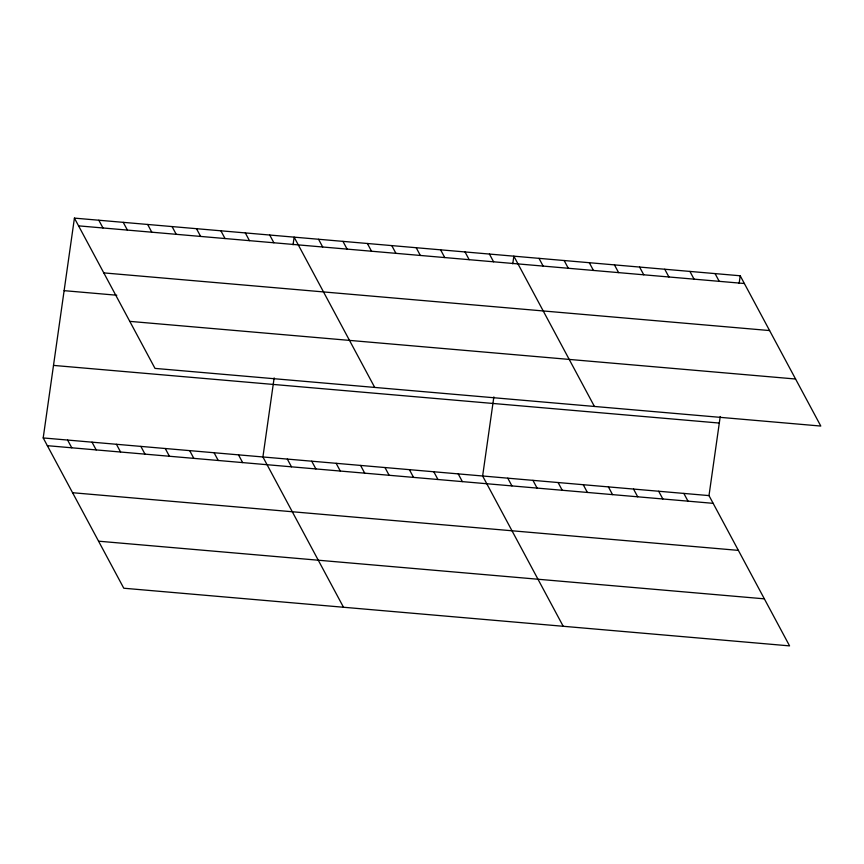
<?xml version="1.0" encoding="UTF-8"?>
<svg xmlns="http://www.w3.org/2000/svg" width="864" height="864" viewBox="0 0 864 864"><rect width="100%" height="100%" fill="white"/><g stroke="black" fill="none" stroke-linecap="round" stroke-linejoin="round"><path stroke-width="1.3" d="M720.23 416.502L708.998 495.601L789.577 645.883L123.779 588.222L43.2 437.94L74.423 218.117L740.221 275.778L820.8 426.06L155.002 368.399L74.423 218.117M274.147 377.87L262.915 456.97L343.494 607.252M293.047 244.782L294.138 237.146L374.717 387.428M493.862 396.9L482.63 475.999L563.209 626.281M512.762 263.812L513.853 256.176L594.432 406.458M739.141 283.414L740.221 275.778M78.57 225.86L744.368 283.511M103.788 272.894L769.586 330.556M64.12 290.66L116.791 295.229M129.773 321.365L795.582 379.015M53.503 365.407L719.302 423.058M43.2 437.94L708.998 495.601M47.347 445.684L713.146 503.334M72.565 492.718L738.374 550.379M98.561 541.188L764.359 598.838M715.068 273.596L719.215 281.329M689.915 271.426L694.062 279.158M664.762 269.244L668.909 276.977M639.608 267.062L643.756 274.795M614.455 264.892L618.602 272.624M589.302 262.71L593.449 270.443M564.149 260.528L568.296 268.261M683.845 493.42L687.992 501.152M538.996 258.347L543.143 266.09M658.692 491.249L662.85 498.982M633.55 489.067L637.697 496.8M489.434 254.059L493.582 261.792M608.396 486.886L612.544 494.618M465.026 251.942L469.174 259.675M583.243 484.704L587.39 492.448M440.608 249.836L444.755 257.569M558.09 482.533L562.237 490.266M416.2 247.72L420.347 255.452M532.937 480.352L537.084 488.084M391.781 245.603L395.928 253.336M507.784 478.17L511.931 485.914M367.373 243.486L371.52 251.23M342.954 241.38L347.101 249.113M458.212 473.882L462.37 481.615M318.546 239.263L322.693 246.996M433.804 471.766L437.951 479.498M409.396 469.66L413.543 477.392M269.719 235.03L273.866 242.773M384.977 467.543L389.124 475.276M245.311 232.924L249.458 240.656M360.569 465.426L364.716 473.159M220.892 230.807L225.04 238.54M336.15 463.309L340.297 471.053M196.484 228.69L200.632 236.423M311.742 461.203L315.889 468.936M172.066 226.573L176.213 234.317M287.323 459.086L291.47 466.819M147.658 224.467L151.805 232.2M123.239 222.35L127.397 230.083M238.507 454.853L242.654 462.596M98.831 220.234L102.978 227.966M214.088 452.747L218.236 460.48M189.68 450.63L193.828 458.363M165.262 448.513L169.409 456.246M140.854 446.396L145.001 454.14M116.435 444.29L120.582 452.023M92.027 442.174L96.174 449.906M67.608 440.057L71.755 447.79"/></g></svg>
